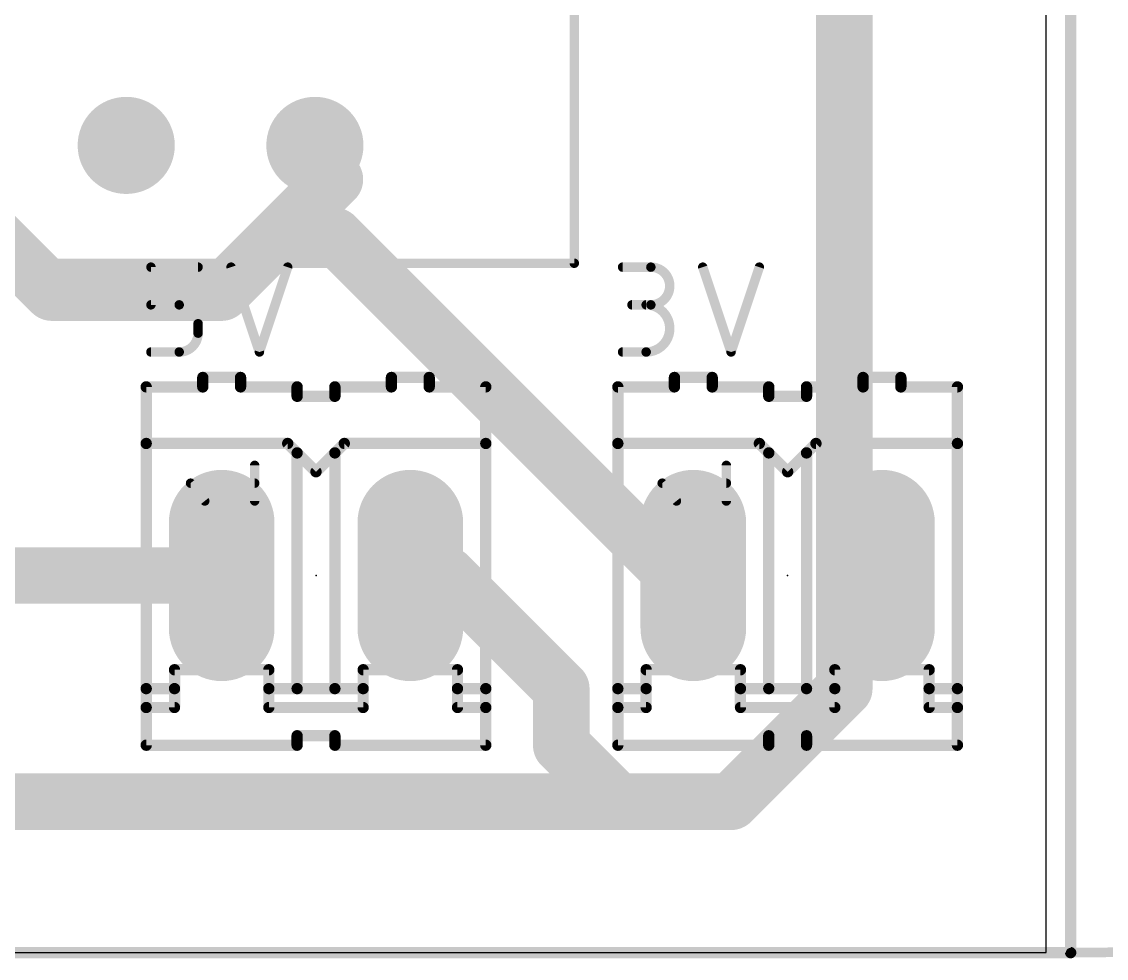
# Model space of a CAD drawing. Extents: x -0.1 to 40.3, y -1.3 to 55.7.
# Drawn here: x 8.74 to 23.34, y -1.35 to 11.27 of the extents above; entities that cross this region are included whole.
import ezdxf

# ---------------------------------------------------------------- set-up
doc = ezdxf.new("R2010")
doc.units = 0
for name, color, linetype in [('1', 12, 'CONTINUOUS'), ('17', 110, 'CONTINUOUS'), ('20', 31, 'CONTINUOUS'), ('21', 253, 'CONTINUOUS'), ('23', 53, 'CONTINUOUS'), ('25', 253, 'CONTINUOUS'), ('51', 253, 'CONTINUOUS')]:
    doc.layers.add(name, color=color, linetype=linetype)

# ---------------------------------------------------------------- blocks, each defined once
blk = doc.blocks.new('RECT')
blk.add_solid([(-0.5, -0.5), (0.5, -0.5), (-0.5, 0.5), (0.5, 0.5)])
blk = doc.blocks.new('LONGP100')
at = {"const_width": 1}
blk.add_lwpolyline([(-0.5, 0), (0.5, 0)], dxfattribs=at)
at = {"const_width": 0.5}
for points in [[(-0.5, 0.25, 1), (-0.5, -0.25)], [(0.5, -0.25, 1), (0.5, 0.25)]]:
    blk.add_lwpolyline(points, format="xyb", dxfattribs=at)
blk = doc.blocks.new('ROUNDP')
at = {"const_width": 0.5}
blk.add_lwpolyline([(0, -0.25, 1), (0, 0.25, 1), (0, -0.25)], format="xyb", dxfattribs=at)

msp = doc.modelspace()

# ---------------------------------------------------------------- linework, layer by layer
at = {"layer": '1'}
for points, const_width in [([(22.86, 35.56), (22.86, -1.27)], 0.1524), ([(19.812, 3.81), (19.812, 12.192)], 0.762), ([(12.954, 9.144), (12.685, 9.6025)], 0.762), ([(9.144, 7.62), (7.62, 9.144)], 0.762), ([(12.954, 9.144), (12.192, 8.382)], 0.762), ([(12.192, 8.382), (11.43, 7.62)], 0.762), ([(12.192, 8.382), (12.954, 8.382)], 0.762), ([(12.954, 8.382), (17.526, 3.81)], 0.762), ([(11.43, 7.62), (9.144, 7.62)], 0.762), ([(11.43, 3.81), (7.62, 3.81)], 0.762), ([(14.478, 3.81), (13.97, 3.81)], 0.762), ([(16.002, 2.286), (14.478, 3.81)], 0.762), ([(17.526, 3.81), (17.78, 3.81)], 0.762), ([(19.812, 3.81), (19.812, 2.286)], 0.762), ([(19.812, 3.81), (20.32, 3.81)], 0.762), ([(16.002, 1.524), (16.002, 2.286)], 0.762), ([(19.812, 2.286), (18.288, 0.762)], 0.762), ([(16.764, 0.762), (16.002, 1.524)], 0.762), ([(16.764, 0.762), (6.858, 0.762)], 0.762), ([(18.288, 0.762), (16.764, 0.762)], 0.762), ([(22.86, -1.27), (0, -1.27)], 0.1524)]:
    msp.add_lwpolyline(points, dxfattribs=dict(at, const_width=const_width))
for points, const_width in [([(12.8493, 9.6989, 1), (12.5207, 9.5061)], 0.381), ([(13.0887, 9.0093, 1), (12.8193, 9.2787)], 0.381), ([(12.7897, 9.0476, 1), (13.1183, 9.2404)], 0.381), ([(12.192, 8.5725, 1), (12.192, 8.1915)], 0.381), ([(12.3267, 8.2473, 1), (12.0573, 8.5167)], 0.381), ([(13.0887, 8.5167, 1), (12.8193, 8.2473)], 0.381), ([(12.954, 8.1915, 1), (12.954, 8.5725)], 0.381), ([(12.0573, 8.5167, 1), (12.3267, 8.2473)], 0.381), ([(9.144, 7.8105, 1), (9.144, 7.4295)], 0.381), ([(9.0093, 7.4853, 1), (9.2787, 7.7547)], 0.381), ([(11.2953, 7.7547, 1), (11.5647, 7.4853)], 0.381), ([(11.43, 7.4295, 1), (11.43, 7.8105)], 0.381), ([(11.43, 3.6195, 1), (11.43, 4.0005)], 0.381), ([(13.97, 4.0005, 1), (13.97, 3.6195)], 0.381), ([(14.6127, 3.9447, 1), (14.3433, 3.6753)], 0.381), ([(14.478, 3.6195, 1), (14.478, 4.0005)], 0.381), ([(17.526, 4.0005, 1), (17.526, 3.6195)], 0.381), ([(17.3913, 3.6753, 1), (17.6607, 3.9447)], 0.381), ([(17.78, 3.6195, 1), (17.78, 4.0005)], 0.381), ([(20.0025, 3.81, 1), (19.6215, 3.81)], 0.381), ([(19.812, 4.0005, 1), (19.812, 3.6195)], 0.381), ([(20.32, 3.6195, 1), (20.32, 4.0005)], 0.381), ([(19.6215, 3.81, 1), (20.0025, 3.81)], 0.381), ([(16.1925, 2.286, 1), (15.8115, 2.286)], 0.381), ([(19.9467, 2.1513, 1), (19.6773, 2.4207)], 0.381), ([(15.8673, 2.1513, 1), (16.1367, 2.4207)], 0.381), ([(19.6215, 2.286, 1), (20.0025, 2.286)], 0.381), ([(16.1367, 1.6587, 1), (15.8673, 1.3893)], 0.381), ([(15.8115, 1.524, 1), (16.1925, 1.524)], 0.381), ([(16.764, 0.9525, 1), (16.764, 0.5715)], 0.381), ([(16.6293, 0.6273, 1), (16.8987, 0.8967)], 0.381), ([(16.764, 0.5715, 1), (16.764, 0.9525)], 0.381), ([(18.1533, 0.8967, 1), (18.4227, 0.6273)], 0.381), ([(18.288, 0.5715, 1), (18.288, 0.9525)], 0.381), ([(22.8219, -1.27, 1), (22.8981, -1.27)], 0.0762), ([(22.86, -1.3081, 1), (22.86, -1.2319)], 0.0762)]:
    msp.add_lwpolyline(points, format="xyb", dxfattribs=dict(at, const_width=const_width))
at = {"layer": '20'}
for p, q in [((22.53, -1.27), (22.53, 35.55)), ((0, -1.27), (22.53, -1.27))]:
    msp.add_line(p, q, dxfattribs=at)
at = {"layer": '20', "const_width": 0.13}
msp.add_lwpolyline([(22.86, -1.27), (40.0601, -1.1158)], dxfattribs=at)
at = {"layer": '20', "const_width": 0.065}
msp.add_lwpolyline([(22.8597, -1.2375, 1), (22.8603, -1.3025)], format="xyb", dxfattribs=at)
at = {"layer": '21'}
for points, const_width in [([(16.1775, 8.015), (16.1775, 25.16)], 0.127), ([(1.89, 8.015), (16.1775, 8.015)], 0.127), ([(10.414, 6.35), (10.414, 5.588)], 0.1524), ([(10.414, 6.35), (11.176, 6.35)], 0.1524), ([(11.176, 6.35), (11.176, 6.477)], 0.1524), ([(11.684, 6.477), (11.176, 6.477)], 0.1524), ([(11.684, 6.35), (11.684, 6.477)], 0.1524), ([(12.446, 6.35), (11.684, 6.35)], 0.1524), ([(12.446, 6.223), (12.446, 6.35)], 0.1524), ([(12.954, 6.223), (12.954, 6.35)], 0.1524), ([(12.954, 6.35), (13.716, 6.35)], 0.1524), ([(13.716, 6.35), (13.716, 6.477)], 0.1524), ([(14.224, 6.477), (13.716, 6.477)], 0.1524), ([(14.224, 6.35), (14.224, 6.477)], 0.1524), ([(14.224, 6.35), (14.986, 6.35)], 0.1524), ([(14.986, 5.588), (14.986, 6.35)], 0.1524), ([(16.764, 6.35), (16.764, 5.588)], 0.1524), ([(16.764, 6.35), (17.526, 6.35)], 0.1524), ([(17.526, 6.35), (17.526, 6.477)], 0.1524), ([(18.034, 6.477), (17.526, 6.477)], 0.1524), ([(18.034, 6.35), (18.034, 6.477)], 0.1524), ([(18.796, 6.35), (18.034, 6.35)], 0.1524), ([(18.796, 6.223), (18.796, 6.35)], 0.1524), ([(19.304, 6.223), (19.304, 6.35)], 0.1524), ([(19.304, 6.35), (20.066, 6.35)], 0.1524), ([(20.066, 6.35), (20.066, 6.477)], 0.1524), ([(20.574, 6.477), (20.066, 6.477)], 0.1524), ([(20.574, 6.35), (20.574, 6.477)], 0.1524), ([(20.574, 6.35), (21.336, 6.35)], 0.1524), ([(21.336, 5.588), (21.336, 6.35)], 0.1524), ([(12.954, 6.223), (12.446, 6.223)], 0.1524), ([(19.304, 6.223), (18.796, 6.223)], 0.1524), ([(10.414, 5.588), (12.319, 5.588)], 0.1524), ([(10.414, 5.588), (10.414, 2.286)], 0.1524), ([(12.319, 5.588), (12.446, 5.461)], 0.1524), ([(12.954, 5.461), (13.081, 5.588)], 0.1524), ([(13.081, 5.588), (14.986, 5.588)], 0.1524), ([(14.986, 5.588), (14.986, 2.286)], 0.1524), ([(16.764, 5.588), (18.669, 5.588)], 0.1524), ([(16.764, 5.588), (16.764, 2.286)], 0.1524), ([(18.669, 5.588), (18.796, 5.461)], 0.1524), ([(19.304, 5.461), (19.431, 5.588)], 0.1524), ([(19.431, 5.588), (21.336, 5.588)], 0.1524), ([(21.336, 5.588), (21.336, 2.286)], 0.1524), ([(12.446, 5.461), (12.7, 5.207)], 0.1524), ([(12.446, 2.286), (12.446, 5.461)], 0.1524), ([(12.7, 5.207), (12.954, 5.461)], 0.1524), ([(12.954, 2.286), (12.954, 5.461)], 0.1524), ([(18.796, 5.461), (19.05, 5.207)], 0.1524), ([(18.796, 2.286), (18.796, 5.461)], 0.1524), ([(19.05, 5.207), (19.304, 5.461)], 0.1524), ([(19.304, 2.286), (19.304, 5.461)], 0.1524), ([(11.8745, 4.8133), (11.8745, 5.2931)], 0.127), ([(18.2245, 4.8133), (18.2245, 5.2931)], 0.127), ([(11.2028, 4.8133), (11.0109, 5.0532)], 0.127), ([(11.0109, 5.0532), (11.8745, 5.0532)], 0.127), ([(17.5528, 4.8133), (17.3609, 5.0532)], 0.127), ([(17.3609, 5.0532), (18.2245, 5.0532)], 0.127), ([(10.795, 2.54), (12.065, 2.54)], 0.1524), ([(10.795, 2.286), (10.795, 2.54)], 0.1524), ([(12.065, 2.286), (12.065, 2.54)], 0.1524), ([(13.335, 2.54), (14.605, 2.54)], 0.1524), ([(13.335, 2.286), (13.335, 2.54)], 0.1524), ([(14.605, 2.286), (14.605, 2.54)], 0.1524), ([(17.145, 2.54), (18.415, 2.54)], 0.1524), ([(17.145, 2.286), (17.145, 2.54)], 0.1524), ([(18.415, 2.286), (18.415, 2.54)], 0.1524), ([(19.685, 2.54), (20.955, 2.54)], 0.1524), ([(19.685, 2.286), (19.685, 2.54)], 0.1524), ([(20.955, 2.286), (20.955, 2.54)], 0.1524), ([(10.795, 2.286), (10.414, 2.286)], 0.1524), ([(10.414, 2.286), (10.414, 2.032)], 0.1524), ([(10.795, 2.032), (10.795, 2.286)], 0.1524), ([(12.065, 2.032), (12.065, 2.286)], 0.1524), ([(12.065, 2.286), (12.446, 2.286)], 0.1524), ([(12.446, 2.286), (12.954, 2.286)], 0.1524), ([(12.954, 2.286), (13.335, 2.286)], 0.1524), ([(13.335, 2.032), (13.335, 2.286)], 0.1524), ([(14.605, 2.032), (14.605, 2.286)], 0.1524), ([(14.605, 2.286), (14.986, 2.286)], 0.1524), ([(14.986, 2.286), (14.986, 2.032)], 0.1524), ([(17.145, 2.286), (16.764, 2.286)], 0.1524), ([(16.764, 2.286), (16.764, 2.032)], 0.1524), ([(17.145, 2.032), (17.145, 2.286)], 0.1524), ([(18.415, 2.032), (18.415, 2.286)], 0.1524), ([(18.415, 2.286), (18.796, 2.286)], 0.1524), ([(18.796, 2.286), (19.304, 2.286)], 0.1524), ([(19.304, 2.286), (19.685, 2.286)], 0.1524), ([(19.685, 2.032), (19.685, 2.286)], 0.1524), ([(20.955, 2.032), (20.955, 2.286)], 0.1524), ([(20.955, 2.286), (21.336, 2.286)], 0.1524), ([(21.336, 2.286), (21.336, 2.032)], 0.1524), ([(10.414, 2.032), (10.414, 1.524)], 0.1524), ([(10.414, 2.032), (10.795, 2.032)], 0.1524), ([(12.065, 2.032), (13.335, 2.032)], 0.1524), ([(14.986, 2.032), (14.605, 2.032)], 0.1524), ([(14.986, 2.032), (14.986, 1.524)], 0.1524), ([(16.764, 2.032), (16.764, 1.524)], 0.1524), ([(16.764, 2.032), (17.145, 2.032)], 0.1524), ([(18.415, 2.032), (19.685, 2.032)], 0.1524), ([(21.336, 2.032), (20.955, 2.032)], 0.1524), ([(21.336, 2.032), (21.336, 1.524)], 0.1524), ([(12.446, 1.651), (12.446, 1.524)], 0.1524), ([(12.954, 1.651), (12.446, 1.651)], 0.1524), ([(12.954, 1.651), (12.954, 1.524)], 0.1524), ([(18.796, 1.651), (18.796, 1.524)], 0.1524), ([(19.304, 1.651), (18.796, 1.651)], 0.1524), ([(19.304, 1.651), (19.304, 1.524)], 0.1524), ([(12.446, 1.524), (10.414, 1.524)], 0.1524), ([(14.986, 1.524), (12.954, 1.524)], 0.1524), ([(18.796, 1.524), (16.764, 1.524)], 0.1524), ([(21.336, 1.524), (19.304, 1.524)], 0.1524)]:
    msp.add_lwpolyline(points, dxfattribs=dict(at, const_width=const_width))
for points, const_width in [([(16.1458, 8.015, 1), (16.2093, 8.015)], 0.0635), ([(16.1775, 7.9833, 1), (16.1775, 8.0468)], 0.0635), ([(10.4521, 6.35, 1), (10.3759, 6.35)], 0.0762), ([(10.414, 6.3881, 1), (10.414, 6.3119)], 0.0762), ([(11.2141, 6.477, 1), (11.1379, 6.477)], 0.0762), ([(11.176, 6.5151, 1), (11.176, 6.4389)], 0.0762), ([(11.176, 6.3119, 1), (11.176, 6.3881)], 0.0762), ([(11.7221, 6.477, 1), (11.6459, 6.477)], 0.0762), ([(11.684, 6.3881, 1), (11.684, 6.3119)], 0.0762), ([(11.684, 6.4389, 1), (11.684, 6.5151)], 0.0762), ([(12.4841, 6.35, 1), (12.4079, 6.35)], 0.0762), ([(12.446, 6.3119, 1), (12.446, 6.3881)], 0.0762), ([(12.9921, 6.35, 1), (12.9159, 6.35)], 0.0762), ([(12.954, 6.3881, 1), (12.954, 6.3119)], 0.0762), ([(13.7541, 6.477, 1), (13.6779, 6.477)], 0.0762), ([(13.716, 6.5151, 1), (13.716, 6.4389)], 0.0762), ([(13.716, 6.3119, 1), (13.716, 6.3881)], 0.0762), ([(14.2621, 6.477, 1), (14.1859, 6.477)], 0.0762), ([(14.224, 6.3881, 1), (14.224, 6.3119)], 0.0762), ([(14.224, 6.4389, 1), (14.224, 6.5151)], 0.0762), ([(15.0241, 6.35, 1), (14.9479, 6.35)], 0.0762), ([(14.986, 6.3119, 1), (14.986, 6.3881)], 0.0762), ([(16.8021, 6.35, 1), (16.7259, 6.35)], 0.0762), ([(16.764, 6.3881, 1), (16.764, 6.3119)], 0.0762), ([(17.5641, 6.477, 1), (17.4879, 6.477)], 0.0762), ([(17.526, 6.5151, 1), (17.526, 6.4389)], 0.0762), ([(17.526, 6.3119, 1), (17.526, 6.3881)], 0.0762), ([(18.0721, 6.477, 1), (17.9959, 6.477)], 0.0762), ([(18.034, 6.3881, 1), (18.034, 6.3119)], 0.0762), ([(18.034, 6.4389, 1), (18.034, 6.5151)], 0.0762), ([(18.8341, 6.35, 1), (18.7579, 6.35)], 0.0762), ([(18.796, 6.3119, 1), (18.796, 6.3881)], 0.0762), ([(19.3421, 6.35, 1), (19.2659, 6.35)], 0.0762), ([(19.304, 6.3881, 1), (19.304, 6.3119)], 0.0762), ([(20.1041, 6.477, 1), (20.0279, 6.477)], 0.0762), ([(20.066, 6.5151, 1), (20.066, 6.4389)], 0.0762), ([(20.066, 6.3119, 1), (20.066, 6.3881)], 0.0762), ([(20.6121, 6.477, 1), (20.5359, 6.477)], 0.0762), ([(20.574, 6.3881, 1), (20.574, 6.3119)], 0.0762), ([(20.574, 6.4389, 1), (20.574, 6.5151)], 0.0762), ([(21.3741, 6.35, 1), (21.2979, 6.35)], 0.0762), ([(21.336, 6.3119, 1), (21.336, 6.3881)], 0.0762), ([(11.1379, 6.35, 1), (11.2141, 6.35)], 0.0762), ([(11.6459, 6.35, 1), (11.7221, 6.35)], 0.0762), ([(12.446, 6.2611, 1), (12.446, 6.1849)], 0.0762), ([(12.954, 6.1849, 1), (12.954, 6.2611)], 0.0762), ([(13.6779, 6.35, 1), (13.7541, 6.35)], 0.0762), ([(14.1859, 6.35, 1), (14.2621, 6.35)], 0.0762), ([(17.4879, 6.35, 1), (17.5641, 6.35)], 0.0762), ([(17.9959, 6.35, 1), (18.0721, 6.35)], 0.0762), ([(18.796, 6.2611, 1), (18.796, 6.1849)], 0.0762), ([(19.304, 6.1849, 1), (19.304, 6.2611)], 0.0762), ([(20.0279, 6.35, 1), (20.1041, 6.35)], 0.0762), ([(20.5359, 6.35, 1), (20.6121, 6.35)], 0.0762), ([(12.4079, 6.223, 1), (12.4841, 6.223)], 0.0762), ([(12.9159, 6.223, 1), (12.9921, 6.223)], 0.0762), ([(18.7579, 6.223, 1), (18.8341, 6.223)], 0.0762), ([(19.2659, 6.223, 1), (19.3421, 6.223)], 0.0762), ([(10.414, 5.6261, 1), (10.414, 5.5499)], 0.0762), ([(10.4521, 5.588, 1), (10.3759, 5.588)], 0.0762), ([(10.3759, 5.588, 1), (10.4521, 5.588)], 0.0762), ([(12.3459, 5.6149, 1), (12.2921, 5.5611)], 0.0762), ([(12.319, 5.5499, 1), (12.319, 5.6261)], 0.0762), ([(13.081, 5.6261, 1), (13.081, 5.5499)], 0.0762), ([(13.1079, 5.5611, 1), (13.0541, 5.6149)], 0.0762), ([(15.0241, 5.588, 1), (14.9479, 5.588)], 0.0762), ([(14.9479, 5.588, 1), (15.0241, 5.588)], 0.0762), ([(14.986, 5.5499, 1), (14.986, 5.6261)], 0.0762), ([(16.764, 5.6261, 1), (16.764, 5.5499)], 0.0762), ([(16.8021, 5.588, 1), (16.7259, 5.588)], 0.0762), ([(16.7259, 5.588, 1), (16.8021, 5.588)], 0.0762), ([(18.6959, 5.6149, 1), (18.6421, 5.5611)], 0.0762), ([(18.669, 5.5499, 1), (18.669, 5.6261)], 0.0762), ([(19.431, 5.6261, 1), (19.431, 5.5499)], 0.0762), ([(19.4579, 5.5611, 1), (19.4041, 5.6149)], 0.0762), ([(21.3741, 5.588, 1), (21.2979, 5.588)], 0.0762), ([(21.2979, 5.588, 1), (21.3741, 5.588)], 0.0762), ([(21.336, 5.5499, 1), (21.336, 5.6261)], 0.0762), ([(12.4841, 5.461, 1), (12.4079, 5.461)], 0.0762), ([(12.4729, 5.4879, 1), (12.4191, 5.4341)], 0.0762), ([(12.4191, 5.4341, 1), (12.4729, 5.4879)], 0.0762), ([(12.9921, 5.461, 1), (12.9159, 5.461)], 0.0762), ([(12.9271, 5.4879, 1), (12.9809, 5.4341)], 0.0762), ([(12.9809, 5.4341, 1), (12.9271, 5.4879)], 0.0762), ([(18.8341, 5.461, 1), (18.7579, 5.461)], 0.0762), ([(18.8229, 5.4879, 1), (18.7691, 5.4341)], 0.0762), ([(18.7691, 5.4341, 1), (18.8229, 5.4879)], 0.0762), ([(19.3421, 5.461, 1), (19.2659, 5.461)], 0.0762), ([(19.2771, 5.4879, 1), (19.3309, 5.4341)], 0.0762), ([(19.3309, 5.4341, 1), (19.2771, 5.4879)], 0.0762), ([(11.9063, 5.2931, 1), (11.8428, 5.2931)], 0.0635), ([(12.6731, 5.2339, 1), (12.7269, 5.1801)], 0.0762), ([(12.6731, 5.1801, 1), (12.7269, 5.2339)], 0.0762), ([(18.2563, 5.2931, 1), (18.1928, 5.2931)], 0.0635), ([(19.0231, 5.2339, 1), (19.0769, 5.1801)], 0.0762), ([(19.0231, 5.1801, 1), (19.0769, 5.2339)], 0.0762), ([(11.0357, 5.073, 1), (10.9861, 5.0334)], 0.0635), ([(11.0109, 5.0849, 1), (11.0109, 5.0214)], 0.0635), ([(11.8745, 5.0214, 1), (11.8745, 5.0849)], 0.0635), ([(17.3857, 5.073, 1), (17.3361, 5.0334)], 0.0635), ([(17.3609, 5.0849, 1), (17.3609, 5.0214)], 0.0635), ([(18.2245, 5.0214, 1), (18.2245, 5.0849)], 0.0635), ([(11.178, 4.7935, 1), (11.2276, 4.8331)], 0.0635), ([(11.8428, 4.8133, 1), (11.9063, 4.8133)], 0.0635), ([(17.528, 4.7935, 1), (17.5776, 4.8331)], 0.0635), ([(18.1928, 4.8133, 1), (18.2563, 4.8133)], 0.0635), ([(10.795, 2.5781, 1), (10.795, 2.5019)], 0.0762), ([(10.8331, 2.54, 1), (10.7569, 2.54)], 0.0762), ([(12.1031, 2.54, 1), (12.0269, 2.54)], 0.0762), ([(12.065, 2.5019, 1), (12.065, 2.5781)], 0.0762), ([(13.335, 2.5781, 1), (13.335, 2.5019)], 0.0762), ([(13.3731, 2.54, 1), (13.2969, 2.54)], 0.0762), ([(14.6431, 2.54, 1), (14.5669, 2.54)], 0.0762), ([(14.605, 2.5019, 1), (14.605, 2.5781)], 0.0762), ([(17.145, 2.5781, 1), (17.145, 2.5019)], 0.0762), ([(17.1831, 2.54, 1), (17.1069, 2.54)], 0.0762), ([(18.4531, 2.54, 1), (18.3769, 2.54)], 0.0762), ([(18.415, 2.5019, 1), (18.415, 2.5781)], 0.0762), ([(19.685, 2.5781, 1), (19.685, 2.5019)], 0.0762), ([(19.7231, 2.54, 1), (19.6469, 2.54)], 0.0762), ([(20.9931, 2.54, 1), (20.9169, 2.54)], 0.0762), ([(20.955, 2.5019, 1), (20.955, 2.5781)], 0.0762), ([(10.414, 2.3241, 1), (10.414, 2.2479)], 0.0762), ([(10.4521, 2.286, 1), (10.3759, 2.286)], 0.0762), ([(10.8331, 2.286, 1), (10.7569, 2.286)], 0.0762), ([(10.795, 2.2479, 1), (10.795, 2.3241)], 0.0762), ([(12.1031, 2.286, 1), (12.0269, 2.286)], 0.0762), ([(12.065, 2.3241, 1), (12.065, 2.2479)], 0.0762), ([(12.446, 2.3241, 1), (12.446, 2.2479)], 0.0762), ([(12.446, 2.2479, 1), (12.446, 2.3241)], 0.0762), ([(12.954, 2.3241, 1), (12.954, 2.2479)], 0.0762), ([(12.954, 2.2479, 1), (12.954, 2.3241)], 0.0762), ([(13.3731, 2.286, 1), (13.2969, 2.286)], 0.0762), ([(13.335, 2.2479, 1), (13.335, 2.3241)], 0.0762), ([(14.6431, 2.286, 1), (14.5669, 2.286)], 0.0762), ([(14.605, 2.3241, 1), (14.605, 2.2479)], 0.0762), ([(15.0241, 2.286, 1), (14.9479, 2.286)], 0.0762), ([(14.986, 2.2479, 1), (14.986, 2.3241)], 0.0762), ([(16.764, 2.3241, 1), (16.764, 2.2479)], 0.0762), ([(16.8021, 2.286, 1), (16.7259, 2.286)], 0.0762), ([(17.1831, 2.286, 1), (17.1069, 2.286)], 0.0762), ([(17.145, 2.2479, 1), (17.145, 2.3241)], 0.0762), ([(18.4531, 2.286, 1), (18.3769, 2.286)], 0.0762), ([(18.415, 2.3241, 1), (18.415, 2.2479)], 0.0762), ([(18.796, 2.3241, 1), (18.796, 2.2479)], 0.0762), ([(18.796, 2.2479, 1), (18.796, 2.3241)], 0.0762), ([(19.304, 2.3241, 1), (19.304, 2.2479)], 0.0762), ([(19.304, 2.2479, 1), (19.304, 2.3241)], 0.0762), ([(19.7231, 2.286, 1), (19.6469, 2.286)], 0.0762), ([(19.685, 2.2479, 1), (19.685, 2.3241)], 0.0762), ([(20.9931, 2.286, 1), (20.9169, 2.286)], 0.0762), ([(20.955, 2.3241, 1), (20.955, 2.2479)], 0.0762), ([(21.3741, 2.286, 1), (21.2979, 2.286)], 0.0762), ([(21.336, 2.2479, 1), (21.336, 2.3241)], 0.0762), ([(10.3759, 2.286, 1), (10.4521, 2.286)], 0.0762), ([(10.7569, 2.286, 1), (10.8331, 2.286)], 0.0762), ([(12.0269, 2.286, 1), (12.1031, 2.286)], 0.0762), ([(12.4079, 2.286, 1), (12.4841, 2.286)], 0.0762), ([(12.9159, 2.286, 1), (12.9921, 2.286)], 0.0762), ([(13.2969, 2.286, 1), (13.3731, 2.286)], 0.0762), ([(14.5669, 2.286, 1), (14.6431, 2.286)], 0.0762), ([(14.9479, 2.286, 1), (15.0241, 2.286)], 0.0762), ([(16.7259, 2.286, 1), (16.8021, 2.286)], 0.0762), ([(17.1069, 2.286, 1), (17.1831, 2.286)], 0.0762), ([(18.3769, 2.286, 1), (18.4531, 2.286)], 0.0762), ([(18.7579, 2.286, 1), (18.8341, 2.286)], 0.0762), ([(19.2659, 2.286, 1), (19.3421, 2.286)], 0.0762), ([(19.6469, 2.286, 1), (19.7231, 2.286)], 0.0762), ([(20.9169, 2.286, 1), (20.9931, 2.286)], 0.0762), ([(21.2979, 2.286, 1), (21.3741, 2.286)], 0.0762), ([(10.4521, 2.032, 1), (10.3759, 2.032)], 0.0762), ([(10.414, 2.0701, 1), (10.414, 1.9939)], 0.0762), ([(10.3759, 2.032, 1), (10.4521, 2.032)], 0.0762), ([(10.7569, 2.032, 1), (10.8331, 2.032)], 0.0762), ([(10.795, 1.9939, 1), (10.795, 2.0701)], 0.0762), ([(12.065, 2.0701, 1), (12.065, 1.9939)], 0.0762), ([(12.0269, 2.032, 1), (12.1031, 2.032)], 0.0762), ([(13.2969, 2.032, 1), (13.3731, 2.032)], 0.0762), ([(13.335, 1.9939, 1), (13.335, 2.0701)], 0.0762), ([(14.605, 2.0701, 1), (14.605, 1.9939)], 0.0762), ([(14.5669, 2.032, 1), (14.6431, 2.032)], 0.0762), ([(15.0241, 2.032, 1), (14.9479, 2.032)], 0.0762), ([(14.9479, 2.032, 1), (15.0241, 2.032)], 0.0762), ([(14.986, 1.9939, 1), (14.986, 2.0701)], 0.0762), ([(16.8021, 2.032, 1), (16.7259, 2.032)], 0.0762), ([(16.764, 2.0701, 1), (16.764, 1.9939)], 0.0762), ([(16.7259, 2.032, 1), (16.8021, 2.032)], 0.0762), ([(17.1069, 2.032, 1), (17.1831, 2.032)], 0.0762), ([(17.145, 1.9939, 1), (17.145, 2.0701)], 0.0762), ([(18.415, 2.0701, 1), (18.415, 1.9939)], 0.0762), ([(18.3769, 2.032, 1), (18.4531, 2.032)], 0.0762), ([(19.6469, 2.032, 1), (19.7231, 2.032)], 0.0762), ([(19.685, 1.9939, 1), (19.685, 2.0701)], 0.0762), ([(20.955, 2.0701, 1), (20.955, 1.9939)], 0.0762), ([(20.9169, 2.032, 1), (20.9931, 2.032)], 0.0762), ([(21.3741, 2.032, 1), (21.2979, 2.032)], 0.0762), ([(21.2979, 2.032, 1), (21.3741, 2.032)], 0.0762), ([(21.336, 1.9939, 1), (21.336, 2.0701)], 0.0762), ([(12.4841, 1.651, 1), (12.4079, 1.651)], 0.0762), ([(12.446, 1.6891, 1), (12.446, 1.6129)], 0.0762), ([(12.9921, 1.651, 1), (12.9159, 1.651)], 0.0762), ([(12.954, 1.6129, 1), (12.954, 1.6891)], 0.0762), ([(18.8341, 1.651, 1), (18.7579, 1.651)], 0.0762), ([(18.796, 1.6891, 1), (18.796, 1.6129)], 0.0762), ([(19.3421, 1.651, 1), (19.2659, 1.651)], 0.0762), ([(19.304, 1.6129, 1), (19.304, 1.6891)], 0.0762), ([(10.414, 1.5621, 1), (10.414, 1.4859)], 0.0762), ([(10.3759, 1.524, 1), (10.4521, 1.524)], 0.0762), ([(12.4079, 1.524, 1), (12.4841, 1.524)], 0.0762), ([(12.446, 1.4859, 1), (12.446, 1.5621)], 0.0762), ([(12.954, 1.5621, 1), (12.954, 1.4859)], 0.0762), ([(12.9159, 1.524, 1), (12.9921, 1.524)], 0.0762), ([(14.9479, 1.524, 1), (15.0241, 1.524)], 0.0762), ([(14.986, 1.4859, 1), (14.986, 1.5621)], 0.0762), ([(16.764, 1.5621, 1), (16.764, 1.4859)], 0.0762), ([(16.7259, 1.524, 1), (16.8021, 1.524)], 0.0762), ([(18.7579, 1.524, 1), (18.8341, 1.524)], 0.0762), ([(18.796, 1.4859, 1), (18.796, 1.5621)], 0.0762), ([(19.304, 1.5621, 1), (19.304, 1.4859)], 0.0762), ([(19.2659, 1.524, 1), (19.3421, 1.524)], 0.0762), ([(21.2979, 1.524, 1), (21.3741, 1.524)], 0.0762), ([(21.336, 1.4859, 1), (21.336, 1.5621)], 0.0762)]:
    msp.add_lwpolyline(points, format="xyb", dxfattribs=dict(at, const_width=const_width))
at = {"layer": '23'}
for p in [(12.7, 3.81), (19.05, 3.81)]:
    msp.add_point(p, dxfattribs=at)
at = {"layer": '25'}
for points, const_width in [([(10.4775, 7.9947, 1), (10.4775, 7.9312)], 0.0635), ([(10.5093, 7.9629, 1), (10.4458, 7.9629)], 0.0635), ([(11.1125, 7.9312, 1), (11.1125, 7.9947)], 0.0635), ([(11.5871, 7.9729, 1), (11.5269, 7.9529)], 0.0635), ([(12.3491, 7.9529, 1), (12.2889, 7.9729)], 0.0635), ([(16.8275, 7.9947, 1), (16.8275, 7.9312)], 0.0635), ([(17.2085, 7.9947, 1), (17.2085, 7.9312)], 0.0635), ([(17.2085, 7.4549, 1), (17.2085, 7.9629)], 0.127), ([(17.2085, 7.9312, 1), (17.2085, 7.9947)], 0.0635), ([(17.9371, 7.9729, 1), (17.8769, 7.9529)], 0.0635), ([(18.6991, 7.9529, 1), (18.6389, 7.9729)], 0.0635), ([(10.4775, 7.4867, 1), (10.4775, 7.4232)], 0.0635), ([(10.4458, 7.4549, 1), (10.5093, 7.4549)], 0.0635), ([(10.8585, 7.4867, 1), (10.8585, 7.4232)], 0.0635), ([(11.1125, 7.2009, 0.4142), (10.8585, 7.4549)], 0.127), ([(10.8585, 7.4232, 1), (10.8585, 7.4867)], 0.0635), ([(16.9545, 7.4867, 1), (16.9545, 7.4232)], 0.0635), ([(17.145, 7.4867, 1), (17.145, 7.4232)], 0.0635), ([(17.145, 6.8199, 1), (17.145, 7.4549)], 0.127), ([(17.2085, 7.4867, 1), (17.2085, 7.4232)], 0.0635), ([(17.2085, 7.4232, 1), (17.2085, 7.4867)], 0.0635), ([(11.1443, 7.2009, 1), (11.0808, 7.2009)], 0.0635), ([(11.0808, 7.2009, 1), (11.1443, 7.2009)], 0.0635), ([(10.8585, 6.8199, 0.4142), (11.1125, 7.0739)], 0.127), ([(11.1443, 7.0739, 1), (11.0808, 7.0739)], 0.0635), ([(11.0808, 7.0739, 1), (11.1443, 7.0739)], 0.0635), ([(10.4775, 6.8517, 1), (10.4775, 6.7882)], 0.0635), ([(10.8585, 6.8517, 1), (10.8585, 6.7882)], 0.0635), ([(10.8585, 6.7882, 1), (10.8585, 6.8517)], 0.0635), ([(16.8275, 6.8517, 1), (16.8275, 6.7882)], 0.0635), ([(17.145, 6.8517, 1), (17.145, 6.7882)], 0.0635), ([(17.145, 6.7882, 1), (17.145, 6.8517)], 0.0635), ([(11.9079, 6.8299, 1), (11.9681, 6.8099)], 0.0635), ([(11.9079, 6.8099, 1), (11.9681, 6.8299)], 0.0635), ([(18.2579, 6.8299, 1), (18.3181, 6.8099)], 0.0635), ([(18.2579, 6.8099, 1), (18.3181, 6.8299)], 0.0635)]:
    msp.add_lwpolyline(points, format="xyb", dxfattribs=dict(at, const_width=const_width))
at = {"layer": '25', "const_width": 0.127}
for points in [[(10.4775, 7.4549), (10.4775, 7.9629)], [(10.4775, 7.9629), (11.1125, 7.9629)], [(11.557, 7.9629), (11.938, 6.8199)], [(11.938, 6.8199), (12.319, 7.9629)], [(16.8275, 7.9629), (17.2085, 7.9629)], [(17.907, 7.9629), (18.288, 6.8199)], [(18.288, 6.8199), (18.669, 7.9629)], [(10.8585, 7.4549), (10.4775, 7.4549)], [(17.2085, 7.4549), (16.9545, 7.4549)], [(11.1125, 7.0739), (11.1125, 7.2009)], [(10.4775, 6.8199), (10.8585, 6.8199)], [(16.8275, 6.8199), (17.145, 6.8199)]]:
    msp.add_lwpolyline(points, dxfattribs=at)

# ---------------------------------------------------------------- block references
at = {"layer": '17'}
for name, p, xscale, yscale, rotation in [('ROUNDP', (10.145, 9.6025), 1.308, 1.308, 270), ('ROUNDP', (10.145, 9.6025), 1.308, 1.308, 270), ('ROUNDP', (12.685, 9.6025), 1.308, 1.308, 270), ('ROUNDP', (12.685, 9.6025), 1.308, 1.308, 270), ('LONGP100', (11.43, 3.81), 1.4224, 1.4224, 90), ('LONGP100', (11.43, 3.81), 1.4224, 1.4224, 90), ('LONGP100', (13.97, 3.81), 1.4224, 1.4224, 90), ('LONGP100', (13.97, 3.81), 1.4224, 1.4224, 90), ('LONGP100', (17.78, 3.81), 1.4224, 1.4224, 90), ('LONGP100', (17.78, 3.81), 1.4224, 1.4224, 90), ('LONGP100', (20.32, 3.81), 1.4224, 1.4224, 90), ('LONGP100', (20.32, 3.81), 1.4224, 1.4224, 90)]:
    msp.add_blockref(name, p, dxfattribs=dict(at, xscale=xscale, yscale=yscale, rotation=rotation))
at = {"layer": '51', "xscale": 0.6604, "yscale": 0.6604}
for p in [(11.43, 3.81), (13.97, 3.81), (17.78, 3.81), (20.32, 3.81)]:
    msp.add_blockref('RECT', p, dxfattribs=at)

doc.saveas('drawing.dxf')
